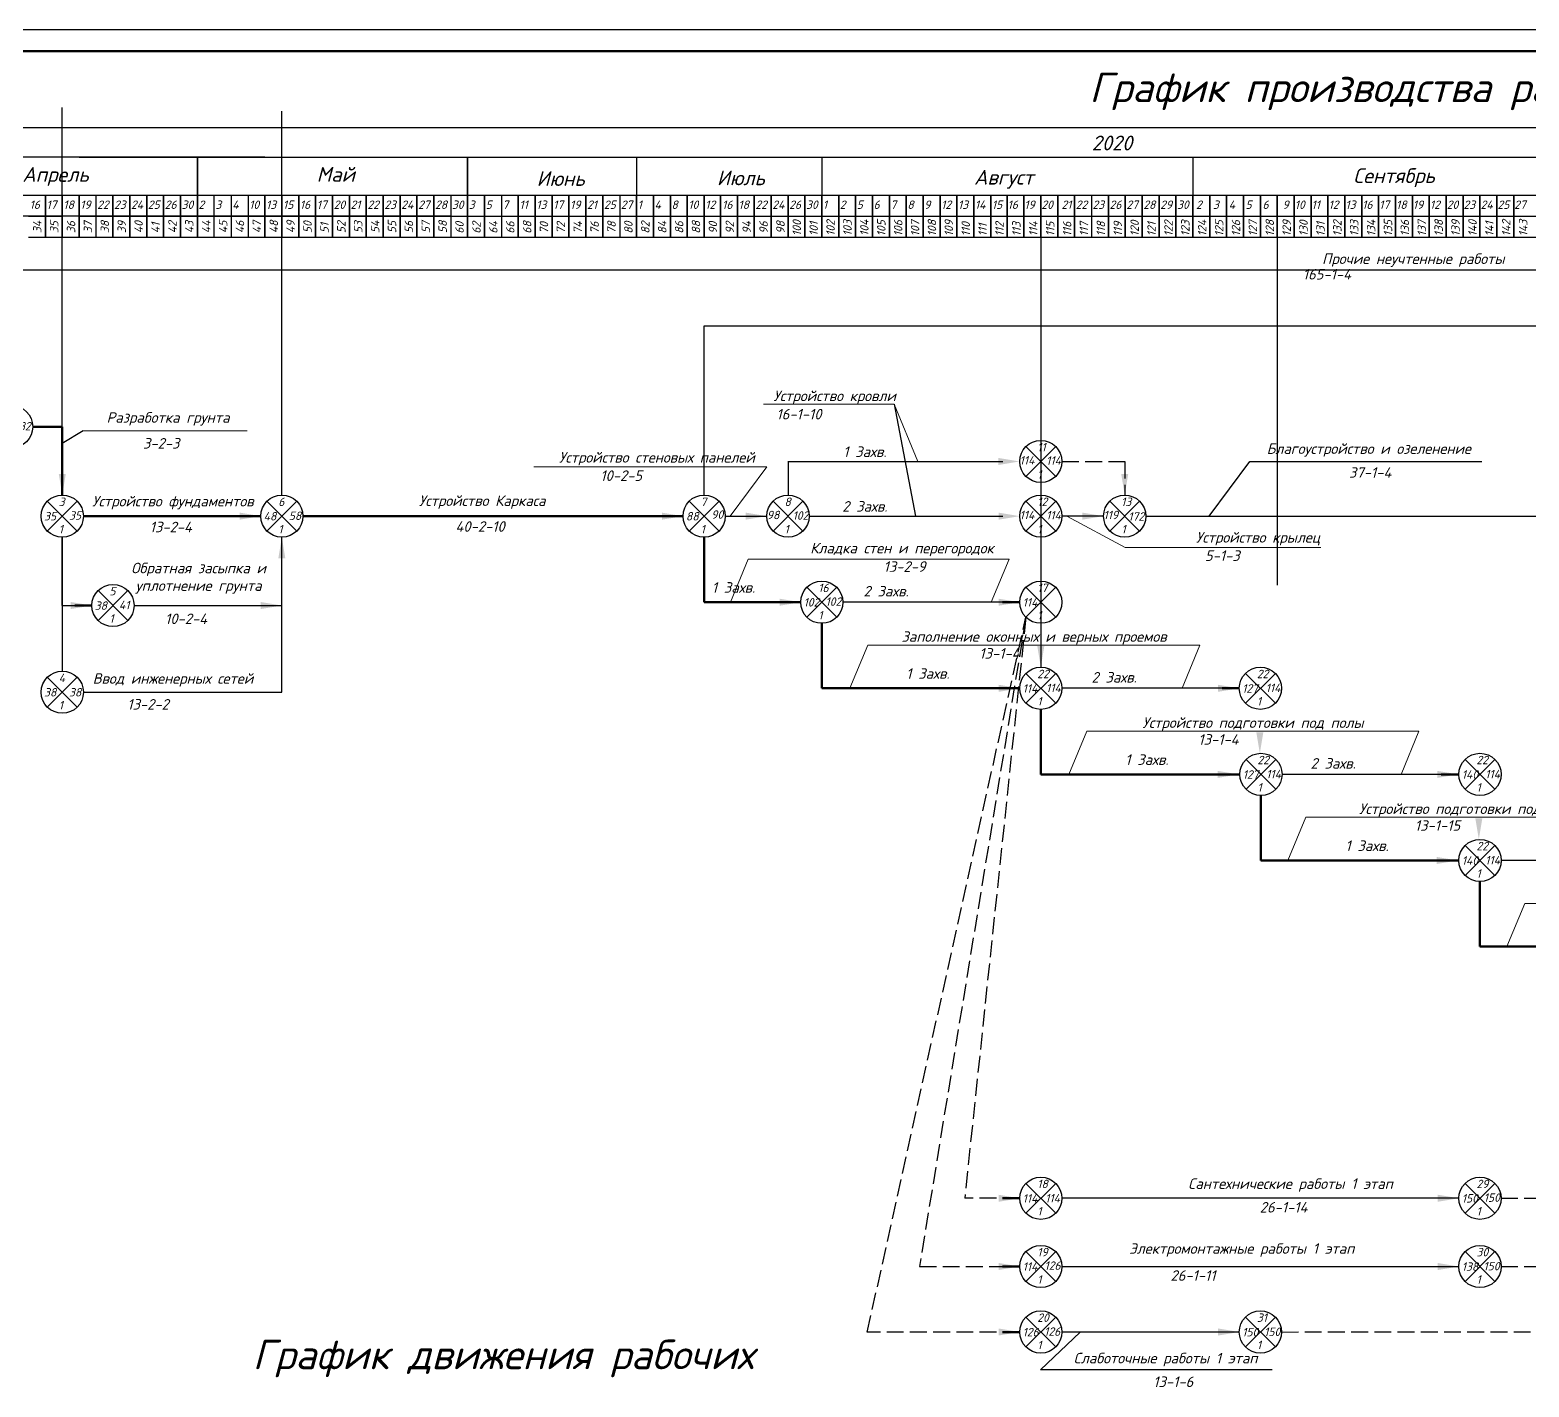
# Model space of a CAD drawing. Header units: millimetres. Extents: x -345369 to 252202, y 74562 to 424723.
# Drawn here: x -257721 to -222223, y 391156 to 423305 of the extents above; entities that cross this region are included whole.
import ezdxf

# ---------------------------------------------------------------- set-up
doc = ezdxf.new("R2010")
doc.units = ezdxf.units.MM
doc.linetypes.add('N1', pattern=[550, 400, -150])
doc.layers.add('Рамка', color=7, linetype='Continuous', lineweight=25)
doc.styles.get("Standard").update_dxf_attribs({"font": 'isocpeur.TTF', "oblique": 15})
doc.styles.add('standart-наклонный', font='isocpeui.ttf', dxfattribs={"height": 3})
doc.styles.add('Чертежный', font='isocpeur.TTF', dxfattribs={"height": 220})

msp = doc.modelspace()

# ---------------------------------------------------------------- linework, layer by layer
for p, q in [((-256956.639245, 413904.384257), (-256956.639245, 421468.819652)), ((-251756.639245, 412287.205247), (-251756.639245, 421384.248432)), ((-193783.582974, 420986.149654), (-267217.628179, 420986.149654)), ((-253756.639245, 418392.957741), (-253756.639245, 420291.451632)), ((-253756.639245, 420291.451632), (-253756.639245, 419392.957741)), ((-257356.639245, 418392.957741), (-257356.639245, 419392.957741)), ((-257356.639245, 419392.957741), (-257356.639245, 418392.957741)), ((-256956.639245, 418392.957741), (-256956.639245, 419392.957741)), ((-256956.639245, 419392.957741), (-256956.639245, 418392.957741)), ((-256556.639245, 418392.957741), (-256556.639245, 419392.957741)), ((-256556.639245, 419392.957741), (-256556.639245, 418392.957741)), ((-256156.639245, 418392.957741), (-256156.639245, 419392.957741)), ((-255756.639245, 418392.957741), (-255756.639245, 419392.957741)), ((-255756.639245, 419392.957741), (-255756.639245, 418392.957741)), ((-255356.639245, 418392.957741), (-255356.639245, 419392.957741)), ((-255356.639245, 419392.957741), (-255356.639245, 418392.957741)), ((-254956.639245, 418392.957741), (-254956.639245, 419392.957741)), ((-254956.639245, 419392.957741), (-254956.639245, 418392.957741)), ((-254556.639245, 418392.957741), (-254556.639245, 419392.957741)), ((-254556.639245, 419392.957741), (-254556.639245, 418392.957741)), ((-254156.639245, 418392.957741), (-254156.639245, 419392.957741)), ((-254156.639245, 419392.957741), (-254156.639245, 418392.957741)), ((-253756.639245, 418392.957741), (-253756.639245, 419392.957741)), ((-253756.639245, 419392.957741), (-253756.639245, 418392.957741)), ((-253356.639245, 418392.957741), (-253356.639245, 419392.957741)), ((-252956.639245, 419392.957741), (-252956.639245, 418392.957741)), ((-252556.639245, 419392.957741), (-252556.639245, 418392.957741)), ((-252156.639245, 418392.957741), (-252156.639245, 419392.957741)), ((-252156.639245, 419392.957741), (-252156.639245, 418392.957741)), ((-251756.639245, 418392.957741), (-251756.639245, 419392.957741)), ((-251756.639245, 419392.957741), (-251756.639245, 418392.957741)), ((-251356.639245, 418392.957741), (-251356.639245, 419392.957741)), ((-251356.639245, 419392.957741), (-251356.639245, 418392.957741)), ((-250956.639245, 418392.957741), (-250956.639245, 419392.957741)), ((-250956.639245, 419392.957741), (-250956.639245, 418392.957741)), ((-250556.639245, 418392.957741), (-250556.639245, 419392.957741)), ((-250556.639245, 419392.957741), (-250556.639245, 418392.957741)), ((-250156.639245, 418392.957741), (-250156.639245, 419392.957741)), ((-250156.639245, 419392.957741), (-250156.639245, 418392.957741)), ((-249756.639245, 418392.957741), (-249756.639245, 419392.957741)), ((-249756.639245, 419392.957741), (-249756.639245, 418392.957741)), ((-249356.639245, 418392.957741), (-249356.639245, 419392.957741)), ((-249356.639245, 419392.957741), (-249356.639245, 418392.957741)), ((-248956.639245, 418392.957741), (-248956.639245, 419392.957741)), ((-248956.639245, 419392.957741), (-248956.639245, 418392.957741)), ((-234583.582974, 418392.957741), (-234583.582974, 419392.957741)), ((-234583.582974, 419392.957741), (-234583.582974, 418392.957741)), ((-228383.582974, 419392.957741), (-204810.526703, 419392.957741)), ((-257756.639245, 418892.957741), (-257356.639245, 418892.957741)), ((-257356.639245, 418892.957741), (-256956.639245, 418892.957741)), ((-256556.639245, 418892.957741), (-256156.639245, 418892.957741)), ((-256156.639245, 418892.957741), (-255756.639245, 418892.957741)), ((-252556.639245, 418892.957741), (-252156.639245, 418892.957741)), ((-252156.639245, 418892.957741), (-251756.639245, 418892.957741)), ((-251756.639245, 418892.957741), (-251356.639245, 418892.957741)), ((-251356.639245, 418892.957741), (-250956.639245, 418892.957741)), ((-250956.639245, 418892.957741), (-250556.639245, 418892.957741)), ((-250556.639245, 418892.957741), (-250156.639245, 418892.957741)), ((-250156.639245, 418892.957741), (-249756.639245, 418892.957741)), ((-249756.639245, 418892.957741), (-249356.639245, 418892.957741)), ((-249356.639245, 418892.957741), (-248956.639245, 418892.957741)), ((-251062.474667, 418392.957741), (-250662.474667, 418392.957741)), ((-250662.474667, 418392.957741), (-250262.474667, 418392.957741)), ((-250262.474667, 418392.957741), (-249862.474667, 418392.957741)), ((-249862.474667, 418392.957741), (-249462.474667, 418392.957741)), ((-249462.474667, 418392.957741), (-249062.474667, 418392.957741)), ((-233783.582974, 418392.957741), (-233783.582974, 408208.625062)), ((-228183.582974, 418392.957741), (-228183.582974, 410148.593174)), ((-258156.639245, 417620.334339), (-199783.582974, 417620.334339)), ((-241756.639245, 412287.205247), (-241756.639245, 416298.147524)), ((-241756.639245, 416298.147524), (-208286.849525, 416298.147524)), ((-237257.063846, 414436.846947), (-236750.333099, 411787.205247)), ((-256463.815733, 413808.854108), (-256956.639245, 413505.57016)), ((-239773.37766, 413082.438281), (-234686.849525, 413082.438281)), ((-239770.11111, 413082.438281), (-239770.11111, 412287.205247)), ((-229797.694152, 411787.205247), (-228833.833003, 413081.655464)), ((-228833.833003, 413081.655464), (-223340.334045, 413081.655464)), ((-241256.639245, 411787.205247), (-240270.11111, 411787.205247)), ((-239269.0413, 411787.205247), (-234686.849525, 411787.749672)), ((-236470.11111, 411787.205247), (-235473.37766, 411786.660821)), ((-232297.054839, 411787.205247), (-233283.582974, 411787.205247)), ((-231297.054839, 411787.205247), (-217483.582974, 411787.205247)), ((-256956.639245, 409670.017464), (-256956.639245, 411287.201772)), ((-256956.639245, 411287.201772), (-256956.639245, 408116.386908)), ((-251756.639245, 407616.386908), (-251756.639245, 411287.205247)), ((-256956.639245, 409670.017464), (-256256.637867, 409670.022316)), ((-255256.637867, 409670.018842), (-251756.639245, 409670.018842)), ((-234283.582974, 409747.915155), (-238470.11111, 409747.915155)), ((-256456.639245, 407616.386908), (-251756.639245, 407616.386908)), ((-229497.054839, 407708.625063), (-233283.582974, 407708.625063)), ((-224310.526703, 405669.334971), (-228072.977558, 405669.334971)), ((-219121.13212, 403630.044879), (-222883.582974, 403630.044879)), ((-223883.582974, 395627.706206), (-233283.582974, 395627.706206)), ((-233283.582974, 394010.994505), (-223883.582974, 394010.994505)), ((-233789.818272, 391559.957215), (-232853.931641, 392459.314857)), ((-229083.579511, 392459.314857), (-233283.582974, 392459.314857)), ((-228307.079842, 391559.957215), (-233789.818272, 391559.957215))]:
    msp.add_line(p, q)
at = {"color": 0, "lineweight": -2}
for p, q in [((-252156.639245, 420291.451632), (-267217.628179, 420291.451632)), ((-257116.362126, 418392.957741), (-253062.474667, 418392.957741))]:
    msp.add_line(p, q, dxfattribs=at)
at = {"lineweight": 25}
for p, q in [((-256556.639245, 420291.451632), (-193783.582974, 420291.451632)), ((-250956.639245, 420291.451632), (-242156.639245, 420291.451632)), ((-247356.639245, 420291.451632), (-238556.639245, 420291.451632)), ((-247356.639245, 418392.957741), (-247356.639245, 420291.451632)), ((-247356.639245, 420291.451632), (-247356.639245, 419392.957741)), ((-247356.639245, 420291.451632), (-247356.639245, 418392.957741)), ((-243356.639245, 420291.451632), (-243356.639245, 418392.957741)), ((-243356.639245, 420291.451632), (-243356.639245, 418392.957741)), ((-238970.11111, 420291.451632), (-238970.11111, 418392.957741)), ((-230183.582974, 420291.451632), (-230183.582974, 418392.957741)), ((-258956.639245, 419392.957741), (-228383.582974, 419392.957741)), ((-248556.639245, 418392.957741), (-248556.639245, 419392.957741)), ((-248556.639245, 419392.957741), (-248556.639245, 418392.957741)), ((-248156.639245, 418392.957741), (-248156.639245, 419392.957741)), ((-248156.639245, 419392.957741), (-248156.639245, 418392.957741)), ((-248156.639245, 418392.957741), (-248156.639245, 419392.957741)), ((-248156.639245, 419392.957741), (-248156.639245, 418392.957741)), ((-247756.639245, 419392.957741), (-247756.639245, 418392.957741)), ((-247356.639245, 418392.957741), (-247356.639245, 419392.957741)), ((-247356.639245, 419392.957741), (-247356.639245, 418392.957741)), ((-246956.639245, 418392.957741), (-246956.639245, 419392.957741)), ((-246956.639245, 419392.957741), (-246956.639245, 418392.957741)), ((-246556.639245, 419392.957741), (-246556.639245, 418392.957741)), ((-246556.639245, 419392.957741), (-246556.639245, 418392.957741)), ((-246156.639245, 418392.957741), (-246156.639245, 419392.957741)), ((-246156.639245, 419392.957741), (-246156.639245, 418392.957741)), ((-245756.639245, 419392.957741), (-245756.639245, 418392.957741)), ((-245756.639245, 419392.957741), (-245756.639245, 418392.957741)), ((-245756.639245, 418392.957741), (-245756.639245, 419392.957741)), ((-245756.639245, 419392.957741), (-245756.639245, 418392.957741)), ((-245356.639245, 418392.957741), (-245356.639245, 419392.957741)), ((-245356.639245, 419392.957741), (-245356.639245, 418392.957741)), ((-244956.639245, 418392.957741), (-244956.639245, 419392.957741)), ((-244956.639245, 419392.957741), (-244956.639245, 418392.957741)), ((-244556.639245, 418392.957741), (-244556.639245, 419392.957741)), ((-244556.639245, 419392.957741), (-244556.639245, 418392.957741)), ((-244156.639245, 418392.957741), (-244156.639245, 419392.957741)), ((-244156.639245, 419392.957741), (-244156.639245, 418392.957741)), ((-243756.639245, 419392.957741), (-243756.639245, 418392.957741)), ((-243356.639245, 418392.957741), (-243356.639245, 419392.957741)), ((-243356.639245, 419392.957741), (-243356.639245, 418392.957741)), ((-242956.639245, 418392.957741), (-242956.639245, 419392.957741)), ((-242956.639245, 419392.957741), (-242956.639245, 418392.957741)), ((-242556.639245, 418392.957741), (-242556.639245, 419392.957741)), ((-242556.639245, 419392.957741), (-242556.639245, 418392.957741)), ((-242156.639245, 418392.957741), (-242156.639245, 419392.957741)), ((-242156.639245, 419392.957741), (-242156.639245, 418392.957741)), ((-241756.639245, 418392.957741), (-241756.639245, 419392.957741)), ((-241756.639245, 419392.957741), (-241756.639245, 418392.957741)), ((-241370.11111, 418392.957741), (-241370.11111, 419392.957741)), ((-241370.11111, 419392.957741), (-241370.11111, 418392.957741)), ((-240970.11111, 418392.957741), (-240970.11111, 419392.957741)), ((-240970.11111, 419392.957741), (-240970.11111, 418392.957741)), ((-240570.11111, 418392.957741), (-240570.11111, 419392.957741)), ((-240570.11111, 419392.957741), (-240570.11111, 418392.957741)), ((-240170.11111, 418392.957741), (-240170.11111, 419392.957741)), ((-240170.11111, 419392.957741), (-240170.11111, 418392.957741)), ((-239770.11111, 418392.957741), (-239770.11111, 419392.957741)), ((-239770.11111, 419392.957741), (-239770.11111, 418392.957741)), ((-239370.11111, 418392.957741), (-239370.11111, 419392.957741)), ((-239370.11111, 419392.957741), (-239370.11111, 418392.957741)), ((-238970.11111, 418392.957741), (-238970.11111, 419392.957741)), ((-238970.11111, 419392.957741), (-238970.11111, 418392.957741)), ((-238570.11111, 418392.957741), (-238570.11111, 419392.957741)), ((-238570.11111, 419392.957741), (-238570.11111, 418392.957741)), ((-238170.11111, 418392.957741), (-238170.11111, 419392.957741)), ((-238170.11111, 419392.957741), (-238170.11111, 418392.957741)), ((-237770.11111, 418392.957741), (-237770.11111, 419392.957741)), ((-237770.11111, 419392.957741), (-237770.11111, 418392.957741)), ((-237370.11111, 418392.957741), (-237370.11111, 419392.957741)), ((-237370.11111, 419392.957741), (-237370.11111, 418392.957741)), ((-236970.11111, 418392.957741), (-236970.11111, 419392.957741)), ((-236970.11111, 419392.957741), (-236970.11111, 418392.957741)), ((-236570.11111, 418392.957741), (-236570.11111, 419392.957741)), ((-236570.11111, 419392.957741), (-236570.11111, 418392.957741)), ((-236170.11111, 418392.957741), (-236170.11111, 419392.957741)), ((-236170.11111, 419392.957741), (-236170.11111, 418392.957741)), ((-235770.11111, 418392.957741), (-235770.11111, 419392.957741)), ((-235770.11111, 419392.957741), (-235770.11111, 418392.957741)), ((-235370.11111, 418392.957741), (-235370.11111, 419392.957741)), ((-235370.11111, 419392.957741), (-235370.11111, 418392.957741)), ((-234970.11111, 418392.957741), (-234970.11111, 419392.957741)), ((-234970.11111, 419392.957741), (-234970.11111, 418392.957741)), ((-234583.582974, 418392.957741), (-234583.582974, 419392.957741)), ((-234583.582974, 419392.957741), (-234583.582974, 418392.957741)), ((-234583.582974, 418392.957741), (-234583.582974, 419392.957741)), ((-234583.582974, 419392.957741), (-234583.582974, 418392.957741)), ((-234183.582974, 418392.957741), (-234183.582974, 419392.957741)), ((-234183.582974, 419392.957741), (-234183.582974, 418392.957741)), ((-233783.582974, 418392.957741), (-233783.582974, 419392.957741)), ((-233783.582974, 419392.957741), (-233783.582974, 418392.957741)), ((-233383.582974, 418392.957741), (-233383.582974, 419392.957741)), ((-233383.582974, 419392.957741), (-233383.582974, 418392.957741)), ((-232983.582974, 418392.957741), (-232983.582974, 419392.957741)), ((-232983.582974, 419392.957741), (-232983.582974, 418392.957741)), ((-232583.582974, 419392.957741), (-232583.582974, 418392.957741)), ((-232183.582974, 418392.957741), (-232183.582974, 419392.957741)), ((-232183.582974, 419392.957741), (-232183.582974, 418392.957741)), ((-231783.582974, 418392.957741), (-231783.582974, 419392.957741)), ((-231783.582974, 419392.957741), (-231783.582974, 418392.957741)), ((-231383.582974, 418392.957741), (-231383.582974, 419392.957741)), ((-231383.582974, 419392.957741), (-231383.582974, 418392.957741)), ((-230983.582974, 418392.957741), (-230983.582974, 419392.957741)), ((-230983.582974, 419392.957741), (-230983.582974, 418392.957741)), ((-230583.582974, 418392.957741), (-230583.582974, 419392.957741)), ((-230583.582974, 419392.957741), (-230583.582974, 418392.957741)), ((-230183.582974, 418392.957741), (-230183.582974, 419392.957741)), ((-230183.582974, 419392.957741), (-230183.582974, 418392.957741)), ((-229783.582974, 418392.957741), (-229783.582974, 419392.957741)), ((-229783.582974, 419392.957741), (-229783.582974, 418392.957741)), ((-229383.582974, 418392.957741), (-229383.582974, 419392.957741)), ((-229383.582974, 419392.957741), (-229383.582974, 418392.957741)), ((-228983.582974, 418392.957741), (-228983.582974, 419392.957741)), ((-228983.582974, 419392.957741), (-228983.582974, 418392.957741)), ((-228583.582974, 418392.957741), (-228583.582974, 419392.957741)), ((-228583.582974, 419392.957741), (-228583.582974, 418392.957741)), ((-228183.582974, 418392.957741), (-228183.582974, 419392.957741)), ((-228183.582974, 419392.957741), (-228183.582974, 418392.957741)), ((-227783.582974, 418392.957741), (-227783.582974, 419392.957741)), ((-227783.582974, 419392.957741), (-227783.582974, 418392.957741)), ((-227383.582974, 418392.957741), (-227383.582974, 419392.957741)), ((-227383.582974, 419392.957741), (-227383.582974, 418392.957741)), ((-226983.582974, 418392.957741), (-226983.582974, 419392.957741)), ((-226983.582974, 419392.957741), (-226983.582974, 418392.957741)), ((-226583.582974, 418392.957741), (-226583.582974, 419392.957741)), ((-226583.582974, 419392.957741), (-226583.582974, 418392.957741)), ((-226183.582974, 418392.957741), (-226183.582974, 419392.957741)), ((-226183.582974, 419392.957741), (-226183.582974, 418392.957741)), ((-225783.582974, 418392.957741), (-225783.582974, 419392.957741)), ((-225783.582974, 419392.957741), (-225783.582974, 418392.957741)), ((-225383.582974, 418392.957741), (-225383.582974, 419392.957741)), ((-225383.582974, 419392.957741), (-225383.582974, 418392.957741)), ((-224983.582974, 418392.957741), (-224983.582974, 419392.957741)), ((-224983.582974, 419392.957741), (-224983.582974, 418392.957741)), ((-224583.582974, 418392.957741), (-224583.582974, 419392.957741)), ((-224583.582974, 419392.957741), (-224583.582974, 418392.957741)), ((-224183.582974, 418392.957741), (-224183.582974, 419392.957741)), ((-224183.582974, 419392.957741), (-224183.582974, 418392.957741)), ((-223783.582974, 418392.957741), (-223783.582974, 419392.957741)), ((-223783.582974, 419392.957741), (-223783.582974, 418392.957741)), ((-223383.582974, 418392.957741), (-223383.582974, 419392.957741)), ((-223383.582974, 419392.957741), (-223383.582974, 418392.957741)), ((-222983.582974, 418392.957741), (-222983.582974, 419392.957741)), ((-222983.582974, 419392.957741), (-222983.582974, 418392.957741)), ((-222583.582974, 418392.957741), (-222583.582974, 419392.957741)), ((-222583.582974, 419392.957741), (-222583.582974, 418392.957741)), ((-256556.639245, 418892.957741), (-248556.639245, 418892.957741)), ((-255756.639245, 418892.957741), (-247756.639245, 418892.957741)), ((-248956.639245, 418892.957741), (-248556.639245, 418892.957741)), ((-248556.639245, 418892.957741), (-248156.639245, 418892.957741)), ((-248556.639245, 418892.957741), (-248156.639245, 418892.957741)), ((-248156.639245, 418892.957741), (-247756.639245, 418892.957741)), ((-248156.639245, 418892.957741), (-247756.639245, 418892.957741)), ((-247756.639245, 418892.957741), (-247356.639245, 418892.957741)), ((-247356.639245, 418892.957741), (-246956.639245, 418892.957741)), ((-246956.639245, 418892.957741), (-246556.639245, 418892.957741)), ((-246556.639245, 418892.957741), (-246156.639245, 418892.957741)), ((-246156.639245, 418892.957741), (-245756.639245, 418892.957741)), ((-245756.639245, 418892.957741), (-245356.639245, 418892.957741)), ((-245756.639245, 418892.957741), (-245356.639245, 418892.957741)), ((-245356.639245, 418892.957741), (-244956.639245, 418892.957741)), ((-244956.639245, 418892.957741), (-244556.639245, 418892.957741)), ((-244556.639245, 418892.957741), (-244156.639245, 418892.957741)), ((-244156.639245, 418892.957741), (-243756.639245, 418892.957741)), ((-243756.639245, 418892.957741), (-243356.639245, 418892.957741)), ((-243756.639245, 418892.957741), (-215983.582974, 418892.957741)), ((-243356.639245, 418892.957741), (-242956.639245, 418892.957741)), ((-242956.639245, 418892.957741), (-242556.639245, 418892.957741)), ((-242556.639245, 418892.957741), (-242156.639245, 418892.957741)), ((-242156.639245, 418892.957741), (-241756.639245, 418892.957741)), ((-257756.639245, 418392.957741), (-247756.639245, 418392.957741)), ((-249062.474667, 418392.957741), (-248662.474667, 418392.957741)), ((-248662.474667, 418392.957741), (-248262.474667, 418392.957741)), ((-248262.474667, 418392.957741), (-247862.474667, 418392.957741)), ((-248262.474667, 418392.957741), (-247862.474667, 418392.957741)), ((-248129.695516, 418392.957741), (-228383.582974, 418392.957741)), ((-247862.474667, 418392.957741), (-247462.474667, 418392.957741)), ((-247862.474667, 418392.957741), (-247462.474667, 418392.957741)), ((-247462.474667, 418392.957741), (-247062.474667, 418392.957741)), ((-247062.474667, 418392.957741), (-245756.639245, 418392.957741)), ((-246956.639245, 418392.957741), (-228383.582974, 418392.957741)), ((-245756.639245, 418392.957741), (-245435.530938, 418392.957741)), ((-245756.639245, 418392.957741), (-245329.695516, 418392.957741)), ((-245756.639245, 418392.957741), (-245329.695516, 418392.957741)), ((-245435.530938, 418392.957741), (-245035.530938, 418392.957741)), ((-245035.530938, 418392.957741), (-244635.530938, 418392.957741)), ((-244635.530938, 418392.957741), (-244235.530938, 418392.957741)), ((-244235.530938, 418392.957741), (-243835.530938, 418392.957741)), ((-244235.530938, 418392.957741), (-243835.530938, 418392.957741)), ((-244156.639245, 418392.957741), (-243756.639245, 418392.957741)), ((-243835.530938, 418392.957741), (-243435.530938, 418392.957741)), ((-243835.530938, 418392.957741), (-243435.530938, 418392.957741)), ((-243756.639245, 418392.957741), (-243356.639245, 418392.957741)), ((-243756.639245, 418392.957741), (-243356.639245, 418392.957741)), ((-243435.530938, 418392.957741), (-243035.530938, 418392.957741)), ((-243383.582974, 418392.957741), (-243062.474667, 418392.957741)), ((-243383.582974, 418392.957741), (-242956.639245, 418392.957741)), ((-243383.582974, 418392.957741), (-242956.639245, 418392.957741)), ((-243356.639245, 418392.957741), (-242956.639245, 418392.957741)), ((-243062.474667, 418392.957741), (-242662.474667, 418392.957741)), ((-243035.530938, 418392.957741), (-242635.530938, 418392.957741)), ((-242956.639245, 418392.957741), (-228383.582974, 418392.957741)), ((-242956.639245, 418392.957741), (-242556.639245, 418392.957741)), ((-242662.474667, 418392.957741), (-242262.474667, 418392.957741)), ((-242635.530938, 418392.957741), (-242235.530938, 418392.957741)), ((-242556.639245, 418392.957741), (-242156.639245, 418392.957741)), ((-242262.474667, 418392.957741), (-241862.474667, 418392.957741)), ((-241862.474667, 418392.957741), (-241462.474667, 418392.957741)), ((-241783.582974, 418392.957741), (-228383.582974, 418392.957741)), ((-241462.474667, 418392.957741), (-241062.474667, 418392.957741)), ((-241383.582974, 418392.957741), (-240983.582974, 418392.957741)), ((-241062.474667, 418392.957741), (-240662.474667, 418392.957741)), ((-240983.582974, 418392.957741), (-240583.582974, 418392.957741)), ((-240662.474667, 418392.957741), (-240262.474667, 418392.957741)), ((-240583.582974, 418392.957741), (-240183.582974, 418392.957741)), ((-228383.582974, 418392.957741), (-201983.582974, 418392.957741))]:
    msp.add_line(p, q, dxfattribs=at)
at = {"color": 0, "lineweight": 25}
for p, q in [((-248556.639245, 418892.957741), (-261410.526703, 418892.957741)), ((-247756.639245, 418892.957741), (-260610.526703, 418892.957741))]:
    msp.add_line(p, q, dxfattribs=at)
at = {"lineweight": 9}
for p, q in [((-237257.063846, 414436.846947), (-240352.781713, 414436.846947)), ((-236696.049408, 413082.438281), (-237257.063846, 414436.846947)), ((-256463.815733, 413808.854108), (-252575.375536, 413808.854108)), ((-240270.234322, 412952.453411), (-245791.190053, 412952.453411)), ((-241137.831557, 411787.205247), (-240270.234322, 412952.453411)), ((-233170.166201, 411787.205247), (-231788.208257, 411043.293245)), ((-241134.519751, 409747.915155), (-240710.528282, 410771.52111)), ((-240710.528282, 410771.52111), (-234531.438552, 410771.52111)), ((-234955.430021, 409747.915155), (-234531.438552, 410771.52111)), ((-231788.208257, 411043.293245), (-227156.235378, 411043.293245)), ((-238303.976113, 407708.625063), (-237879.984644, 408732.231018)), ((-237879.984644, 408732.231018), (-230014.844239, 408732.231018)), ((-230438.835708, 407708.625063), (-230014.844239, 408732.231018)), ((-233117.447978, 405669.334971), (-232693.456508, 406692.940926)), ((-232693.456508, 406692.940926), (-224828.316104, 406692.940926)), ((-225252.307573, 405669.334971), (-224828.316104, 406692.940926)), ((-227930.919842, 403630.044879), (-227506.928373, 404653.650834)), ((-227506.928373, 404653.650834), (-219641.787968, 404653.650834)), ((-222744.391707, 401590.754787), (-222320.400238, 402614.360742)), ((-222320.400238, 402614.360742), (-214455.259833, 402614.360742))]:
    msp.add_line(p, q, dxfattribs=at)
at = {"color": 1, "lineweight": 50}
for p, q in [((-257656.639245, 413904.38608), (-256956.639245, 413904.38608)), ((-256956.639245, 413904.384257), (-256956.639245, 412287.201772)), ((-256956.639245, 413505.57016), (-256956.639245, 412287.201772)), ((-256456.639245, 411787.202641), (-252256.639245, 411787.208721)), ((-251256.639245, 411787.205247), (-242256.639245, 411787.205247)), ((-241756.639245, 411287.205247), (-241756.639245, 409747.915155)), ((-239856.639245, 409747.915155), (-241756.639245, 409747.915155)), ((-239874.678492, 409747.915155), (-239470.11111, 409747.915155)), ((-238970.11111, 409247.915155), (-238970.11111, 407708.625063)), ((-234283.582974, 407708.625063), (-238970.11111, 407708.625063)), ((-233783.582974, 407208.625063), (-233783.582974, 405669.334971)), ((-229097.054839, 405669.334971), (-233783.582974, 405669.334971)), ((-228570.11111, 405169.334971), (-228570.11111, 403630.044879)), ((-223883.582974, 403630.044879), (-228570.11111, 403630.044879)), ((-223383.582974, 403130.044879), (-223383.582974, 401590.754787)), ((-218697.054839, 401590.754787), (-223383.582974, 401590.754787))]:
    msp.add_line(p, q, dxfattribs=at)
at = {"color": 7}
for p, q in [((-234137.136365, 412728.884891), (-233430.029584, 413435.991672)), ((-234137.136365, 413435.991672), (-233430.029584, 412728.884891)), ((-257310.192636, 411433.648382), (-256603.085854, 412140.755163)), ((-257310.192636, 412140.755163), (-256603.085854, 411433.648382)), ((-252110.192636, 411433.651856), (-251403.085854, 412140.758637)), ((-252110.192636, 412140.758637), (-251403.085854, 411433.651856)), ((-242110.192636, 411433.651856), (-241403.085854, 412140.758637)), ((-242110.192636, 412140.758637), (-241403.085854, 411433.651856)), ((-240123.6645, 411433.651856), (-239416.557719, 412140.758637)), ((-240123.6645, 412140.758637), (-239416.557719, 411433.651856)), ((-234137.136365, 411433.651856), (-233430.029584, 412140.758637)), ((-234137.136365, 412140.758637), (-233430.029584, 411433.651856)), ((-232150.608229, 411433.651856), (-231443.501448, 412140.758637)), ((-232150.608229, 412140.758637), (-231443.501448, 411433.651856)), ((-256110.191258, 409316.465452), (-255403.084477, 410023.572233)), ((-256110.191258, 410023.572233), (-255403.084477, 409316.465452)), ((-239323.6645, 409394.361764), (-238616.557719, 410101.468545)), ((-239323.6645, 410101.468545), (-238616.557719, 409394.361764)), ((-234137.136365, 409394.361764), (-233430.029584, 410101.468545)), ((-234137.136365, 410101.468545), (-233430.029584, 409394.361764)), ((-257310.192636, 407262.833518), (-256603.085854, 407969.940299)), ((-257310.192636, 407969.940299), (-256603.085854, 407262.833518)), ((-234137.136365, 407355.071672), (-233430.029584, 408062.178453)), ((-234137.136365, 408062.178453), (-233430.029584, 407355.071672)), ((-228937.132902, 407355.071672), (-228230.026121, 408062.178453)), ((-228937.132902, 408062.178453), (-228230.026121, 407355.071672)), ((-228923.6645, 405315.78158), (-228216.557719, 406022.888361)), ((-228923.6645, 406022.888361), (-228216.557719, 405315.78158)), ((-223737.136365, 405315.78158), (-223030.029584, 406022.888361)), ((-223737.136365, 406022.888361), (-223030.029584, 405315.78158)), ((-223737.136365, 403276.491488), (-223030.029584, 403983.598269)), ((-223737.136365, 403983.598269), (-223030.029584, 403276.491488)), ((-234137.136365, 395274.152815), (-233430.029584, 395981.259596)), ((-234137.136365, 395981.259596), (-233430.029584, 395274.152815)), ((-223737.136365, 395274.152815), (-223030.029584, 395981.259596)), ((-223737.136365, 395981.259596), (-223030.029584, 395274.152815)), ((-234137.136365, 393657.441114), (-233430.029584, 394364.547896)), ((-234137.136365, 394364.547896), (-233430.029584, 393657.441114)), ((-223737.136365, 393657.441114), (-223030.029584, 394364.547896)), ((-223737.136365, 394364.547896), (-223030.029584, 393657.441114)), ((-234137.136365, 392105.761466), (-233430.029584, 392812.868247)), ((-234137.136365, 392812.868247), (-233430.029584, 392105.761466)), ((-228937.132902, 392105.761466), (-228230.026121, 392812.868247)), ((-228937.132902, 392812.868247), (-228230.026121, 392105.761466))]:
    msp.add_line(p, q, dxfattribs=at)
at = {"linetype": 'N1'}
for p, q in [((-233283.582974, 413082.438281), (-231797.054839, 413082.438281)), ((-231797.054839, 413082.438281), (-231797.054839, 412287.205247)), ((-237892.877939, 392459.314857), (-234137.136365, 409394.361764)), ((-234137.136365, 409394.361764), (-236657.13906, 394010.994505)), ((-234137.136365, 409394.361764), (-235585.767486, 395627.706206)), ((-234283.582974, 395627.706206), (-235585.767486, 395627.706206)), ((-222883.582974, 395627.706206), (-213483.524062, 395627.706206)), ((-236657.13906, 394010.994505), (-234283.582974, 394010.994505)), ((-222883.582974, 394010.994505), (-213483.456533, 394021.478075)), ((-234283.582974, 392459.314857), (-237892.877939, 392459.314857)), ((-228083.579511, 392459.314857), (-208283.340304, 392468.411382))]:
    msp.add_line(p, q, dxfattribs=at)
at = {"color": 7, "lineweight": 50}
for p, q in [((-252661.206627, 411787.208721), (-252256.639245, 411787.208721)), ((-256661.20525, 409670.022316), (-256256.637867, 409670.022316)), ((-234688.150356, 409747.915155), (-234283.582974, 409747.915155)), ((-229488.146894, 407708.625063), (-229083.579511, 407708.625063)), ((-224301.618758, 405669.334971), (-223897.051376, 405669.334971)), ((-234688.150356, 395627.706206), (-234283.582974, 395627.706206)), ((-234688.150356, 394010.994505), (-234283.582974, 394010.994505)), ((-234688.150356, 392459.314857), (-234283.582974, 392459.314857))]:
    msp.add_line(p, q, dxfattribs=at)
at = {"color": 7}
for centre in [(-258156.639245, 413904.38608), (-233783.582974, 413082.438281), (-256956.639245, 411787.201772), (-251756.639245, 411787.205247), (-241756.639245, 411787.205247), (-239770.11111, 411787.205247), (-233783.582974, 411787.205247), (-231797.054839, 411787.205247), (-255756.637867, 409670.018842), (-238970.11111, 409747.915155), (-233783.582974, 409747.915155), (-256956.639245, 407616.386908), (-233783.582974, 407708.625063), (-228583.579511, 407708.625063), (-228570.11111, 405669.334971), (-223383.582974, 405669.334971), (-223383.582974, 403630.044879), (-233783.582974, 395627.706206), (-223383.582974, 395627.706206), (-233783.582974, 394010.994505), (-223383.582974, 394010.994505), (-233783.582974, 392459.314857), (-228583.579511, 392459.314857)]:
    msp.add_circle(centre, 500, dxfattribs=at)
for points in [[(-234787.099525, 413165.813281), (-234787.099525, 412999.063281), (-234286.849525, 413082.438281)], [(-256873.264245, 412787.451772), (-257040.014245, 412787.451772), (-256956.639245, 412287.201772)], [(-231713.679839, 412787.455247), (-231880.429839, 412787.455247), (-231797.054839, 412287.205247)], [(-252756.889245, 411870.583721), (-252756.889245, 411703.833721), (-252256.639245, 411787.208721)], [(-240770.36111, 411870.580247), (-240770.36111, 411703.830247), (-240270.11111, 411787.205247)], [(-234783.832974, 411870.580247), (-234783.832974, 411703.830247), (-234283.582974, 411787.205247)], [(-232800.57139, 411870.580247), (-232800.57139, 411703.830247), (-232300.32139, 411787.205247)], [(-251840.014245, 410786.955247), (-251673.264245, 410786.955247), (-251756.639245, 411287.205247)], [(-256756.887867, 409753.397316), (-256756.887867, 409586.647316), (-256256.637867, 409670.022316)], [(-252256.889245, 409753.397316), (-252256.889245, 409586.647316), (-251756.639245, 409670.022316)], [(-234783.832974, 409831.290155), (-234783.832974, 409664.540155), (-234283.582974, 409747.915155)], [(-233700.207974, 408708.875062), (-233866.957974, 408708.875062), (-233783.582974, 408208.625062)], [(-229583.829511, 407792.000063), (-229583.829511, 407625.250063), (-229083.579511, 407708.625063)], [(-228513.679839, 406669.58497), (-228680.429839, 406669.58497), (-228597.054839, 406169.33497)], [(-224397.301376, 405752.709971), (-224397.301376, 405585.959971), (-223897.051376, 405669.334971)], [(-223327.151703, 404630.294878), (-223493.901703, 404630.294878), (-223410.526703, 404130.044878)], [(-234783.832974, 395711.081206), (-234783.832974, 395544.331206), (-234283.582974, 395627.706206)], [(-224383.832974, 395711.081206), (-224383.832974, 395544.331206), (-223883.582974, 395627.706206)], [(-234783.832974, 394094.369505), (-234783.832974, 393927.619505), (-234283.582974, 394010.994505)], [(-224383.832974, 394094.369505), (-224383.832974, 393927.619505), (-223883.582974, 394010.994505)], [(-234783.832974, 392542.689857), (-234783.832974, 392375.939857), (-234283.582974, 392459.314857)], [(-229583.829511, 392542.689857), (-229583.829511, 392375.939857), (-229083.579511, 392459.314857)]]:
    msp.add_solid(points, dxfattribs=at)
at = {"color": 1, "lineweight": 50}
for points in [[(-242756.889245, 411870.580247), (-242756.889245, 411703.830247), (-242256.639245, 411787.205247)], [(-239970.36111, 409831.290155), (-239970.36111, 409664.540155), (-239470.11111, 409747.915155)], [(-234783.832974, 407792.000063), (-234783.832974, 407625.250063), (-234283.582974, 407708.625063)], [(-229597.304839, 405752.709971), (-229597.304839, 405585.959971), (-229097.054839, 405669.334971)], [(-224410.776703, 403713.419879), (-224410.776703, 403546.669879), (-223910.526703, 403630.044879)]]:
    msp.add_solid(points, dxfattribs=at)
at = {"layer": 'Рамка', "color": 0, "linetype": 'Continuous', "lineweight": 30}
msp.add_line((-186990.319418, 423304.783119), (-271090.319418, 423304.783119), dxfattribs=at)
at = {"layer": 'Рамка', "color": 0, "linetype": 'Continuous', "lineweight": 50}
msp.add_line((-187490.319418, 422804.783119), (-269090.319418, 422804.783119), dxfattribs=at)

# ---------------------------------------------------------------- texts
at = {"lineweight": 25, "style": 'standart-наклонный'}
for s, p in [('16', (-257730.450883, 419065.107956)), ('17', (-257330.450883, 419065.107956)), ('18', (-256930.450883, 419065.107956)), ('19', (-256530.450883, 419065.107956)), ('22', (-256130.450883, 419065.107956)), ('23', (-255730.450883, 419065.107956)), ('24', (-255330.450883, 419065.107956)), ('25', (-254930.450883, 419065.107956)), ('26', (-254530.450883, 419065.107956)), ('30', (-254130.450883, 419065.107956)), ('2', (-253730.450883, 419065.107956)), ('3', (-253330.450883, 419065.107956)), ('4', (-252930.450883, 419065.107956)), ('10', (-252530.450883, 419065.107956)), ('13', (-252130.450883, 419065.107956)), ('15', (-251730.450883, 419065.107956)), ('16', (-251330.450883, 419065.107956)), ('17', (-250930.450883, 419065.107956)), ('20', (-250530.450883, 419065.107956)), ('21', (-250130.450883, 419065.107956)), ('22', (-249730.450883, 419065.107956)), ('23', (-249330.450883, 419065.107956)), ('24', (-248930.450883, 419065.107956)), ('27', (-248530.450883, 419065.107956)), ('28', (-248130.450883, 419065.107956)), ('30', (-247730.450883, 419065.107956)), ('3', (-247330.450883, 419065.107956)), ('5', (-246930.450883, 419065.107956)), ('7', (-246530.450883, 419065.107956)), ('11', (-246130.450883, 419065.107956)), ('13', (-245730.450883, 419065.107956)), ('17', (-245330.450883, 419065.107956)), ('19', (-244930.450883, 419065.107956)), ('21', (-244530.450883, 419065.107956)), ('25', (-244130.450883, 419065.107956)), ('27', (-243730.450883, 419065.107956)), ('1', (-243330.450883, 419065.107956)), ('4', (-242930.450883, 419065.107956)), ('8', (-242530.450883, 419065.107956)), ('10', (-242130.450883, 419065.107956)), ('12', (-241730.450883, 419065.107956)), ('16', (-241330.450883, 419065.107956)), ('18', (-240943.922748, 419065.107956)), ('22', (-240543.922748, 419065.107956)), ('24', (-240143.922748, 419065.107956)), ('26', (-239743.922748, 419065.107956)), ('30', (-239343.922748, 419065.107956)), ('1', (-238943.922748, 419065.107956)), ('2', (-238543.922748, 419065.107956)), ('5', (-238143.922748, 419065.107956)), ('6', (-237743.922748, 419065.107956)), ('7', (-237343.922748, 419065.107956)), ('8', (-236943.922748, 419065.107956)), ('9', (-236543.922748, 419065.107956)), ('12', (-236143.922748, 419065.107956)), ('13', (-235743.922748, 419065.107956)), ('14', (-235343.922748, 419065.107956)), ('15', (-234943.922748, 419065.107956)), ('16', (-234571.297737, 419065.107956)), ('19', (-234172.812889, 419065.107956)), ('20', (-233770.009858, 419065.107956)), ('21', (-233294.651241, 419065.107956)), ('22', (-232956.848211, 419065.107956)), ('23', (-232560.408817, 419065.107956)), ('26', (-232156.545181, 419065.107956)), ('27', (-231757.394612, 419065.107956)), ('28', (-231357.394612, 419065.107956)), ('29', (-230957.394612, 419065.107956)), ('30', (-230557.394612, 419065.107956)), ('2', (-230107.368648, 419065.107956)), ('3', (-229707.368648, 419065.107956)), ('4', (-229334.743637, 419065.107956)), ('5', (-228936.258789, 419065.107956)), ('6', (-228533.455759, 419065.107956)), ('9', (-228058.097142, 419065.107956)), ('10', (-227770.320076, 419065.107956)), ('11', (-227373.880682, 419065.107956)), ('12', (-226970.017045, 419065.107956)), ('13', (-226570.320076, 419065.107956)), ('16', (-226173.880682, 419065.107956)), ('17', (-225770.017045, 419065.107956)), ('18', (-225370.320076, 419065.107956)), ('19', (-224973.880682, 419065.107956)), ('12', (-224570.017045, 419065.107956)), ('20', (-224170.320076, 419065.107956)), ('23', (-223773.880682, 419065.107956)), ('24', (-223370.017045, 419065.107956)), ('25', (-222970.320076, 419065.107956)), ('27', (-222573.880682, 419065.107956))]:
    msp.add_text(s, height=200, dxfattribs=at).set_placement(p)
at = {"lineweight": -2, "style": 'standart-наклонный'}
for s, p in [('34', (-257448.084288, 418491.777665)), ('35', (-257048.084288, 418490.717059)), ('36', (-256648.084288, 418490.717059)), ('37', (-256248.084288, 418490.717059)), ('38', (-255848.084288, 418490.717059)), ('39', (-255448.084288, 418490.717059)), ('40', (-255048.084288, 418490.717059)), ('41', (-254648.084288, 418490.717059)), ('42', (-254248.084288, 418490.717059)), ('43', (-253848.084288, 418490.717059)), ('44', (-253448.084288, 418490.717059)), ('45', (-253048.084288, 418490.717059)), ('46', (-252648.084288, 418490.717059)), ('47', (-252248.084288, 418490.717059)), ('48', (-251848.084288, 418490.717059)), ('49', (-251448.084288, 418490.717059)), ('50', (-251048.084288, 418490.717059)), ('51', (-250648.084288, 418490.717059)), ('52', (-250248.084288, 418490.717059)), ('53', (-249848.084288, 418490.717059)), ('54', (-249448.084288, 418490.717059)), ('55', (-249048.084288, 418490.717059)), ('56', (-248648.084288, 418490.717059)), ('57', (-248248.084288, 418490.717059)), ('58', (-247848.084288, 418490.717059)), ('60', (-247449.039375, 418477.959001)), ('62', (-247049.039375, 418477.959001)), ('64', (-246649.039375, 418477.959001)), ('66', (-246249.039375, 418477.959001)), ('68', (-245849.039375, 418477.959001)), ('70', (-245449.039375, 418477.959001)), ('72', (-245049.039375, 418477.959001)), ('74', (-244649.039375, 418477.959001)), ('76', (-244249.039375, 418477.959001)), ('78', (-243849.039375, 418477.959001)), ('80', (-243449.039375, 418477.959001)), ('82', (-243049.039375, 418477.959001)), ('84', (-242649.039375, 418477.959001)), ('86', (-242249.039375, 418477.959001)), ('88', (-241849.039375, 418477.959001)), ('90', (-241449.039375, 418477.959001)), ('92', (-241049.039375, 418477.959001)), ('94', (-240649.039375, 418477.959001)), ('96', (-240249.039375, 418477.959001)), ('98', (-239849.039375, 418477.959001)), ('100', (-239462.51124, 418425.030011)), ('101', (-239062.51124, 418425.030011)), ('102', (-238662.51124, 418425.030011)), ('103', (-238262.51124, 418425.030011)), ('104', (-237862.51124, 418425.030011)), ('105', (-237461.556152, 418417.087832)), ('106', (-237061.556152, 418417.087832)), ('107', (-236661.556152, 418417.087832)), ('108', (-236261.556152, 418417.087832)), ('109', (-235861.556152, 418417.087832)), ('110', (-235461.556152, 418417.087832)), ('111', (-235061.556152, 418417.087832)), ('112', (-234661.556152, 418417.087832)), ('113', (-234261.556152, 418417.087832)), ('114', (-233861.556152, 418417.087832)), ('115', (-233461.556152, 418417.087832)), ('116', (-233061.556152, 418417.087832)), ('117', (-232661.556152, 418417.087832)), ('118', (-232261.556152, 418417.087832)), ('119', (-231861.556152, 418417.087832)), ('120', (-231461.556152, 418417.087832)), ('121', (-231061.556152, 418417.087832)), ('122', (-230661.556152, 418417.087832)), ('123', (-230261.556152, 418417.087832)), ('124', (-229861.556152, 418417.087832)), ('125', (-229461.556152, 418417.087832)), ('126', (-229061.556152, 418417.087832)), ('127', (-228661.556152, 418417.087832)), ('128', (-228261.556152, 418417.087832)), ('129', (-227861.556152, 418417.087832)), ('130', (-227461.556152, 418417.087832)), ('131', (-227061.556152, 418417.087832)), ('132', (-226661.556152, 418417.087832)), ('133', (-226261.556152, 418417.087832)), ('134', (-225861.556152, 418417.087832)), ('135', (-225461.556152, 418417.087832)), ('136', (-225061.556152, 418417.087832)), ('137', (-224661.556152, 418417.087832)), ('138', (-224261.556152, 418417.087832)), ('139', (-223861.556152, 418417.087832)), ('140', (-223461.556152, 418417.087832)), ('141', (-223061.556152, 418417.087832)), ('142', (-222661.556152, 418417.087832)), ('143', (-222261.556152, 418417.087832))]:
    msp.add_text(s, height=200, rotation=90, dxfattribs=at).set_placement(p)
at = {"attachment_point": 1}
for s, insert, char_height, width, style in [('{\\fISOCPEUR|b0|i1|c204|p34;График производства работ}', (-232636.049491, 422294.669289), 700, 25826.14175463, 'Чертежный'), ('\\pi691.57;Апрель', (-258593.48642, 420056.927343), 350, 2920.49693501, 'standart-наклонный'), ('Май', (-250932.839136, 420059.42265), 350, 2920.49693501, 'standart-наклонный'), ('Июнь', (-245724.409009, 419960.027161), 350, 2920.49693501, 'standart-наклонный'), ('Июль', (-241454.785713, 419976.600483), 350, 2920.49693501, 'standart-наклонный'), ('\\pi446.04;Сентябрь', (-226828.920228, 420028.987302), 350, 2920.49693501, 'standart-наклонный')]:
    msp.add_mtext(s, dxfattribs=dict(at, insert=insert, char_height=char_height, width=width, style=style))
at = {"lineweight": 25, "char_height": 350, "width": 2920.49693501, "attachment_point": 1, "style": 'standart-наклонный'}
for s, insert in [('\\pi961.63;2020', (-233538.630684, 420801.784438)), ('\\pi659.49;Август', (-236022.649581, 419990.752356))]:
    msp.add_mtext(s, dxfattribs=dict(at, insert=insert))
at = {"color": 7}
for s, insert, char_height, width, attachment_point, style in [('Прочие неучтенные работы', (-224963.164063, 418010.837837), 250, 6732.63068199, 2, 'standart-наклонный'), ('Устройство кровли', (-238665.184007, 414761.846947), 250, 6732.63068199, 2, 'standart-наклонный'), ('16-1-10', (-239511.640732, 414328.196493), 250, 1271.52386169, 2, 'standart-наклонный'), ('Разработка грунта', (-254451.279626, 414249.544601), 250, 4649.45238614, 2, 'standart-наклонный'), ('Устройство стеновых панелей', (-242874.559277, 413304.958418), 250, 6732.63068199, 2, 'standart-наклонный'), ('Благоустройство и озеленение', (-226016.746753, 413511.363432), 250, 9761.90566677, 2, 'standart-наклонный'), ('Устройство фундаментов', (-254336.259256, 412266.804622), 250, 4649.45238614, 2, 'standart-наклонный'), ('Устройство Каркаса', (-247012.213336, 412278.742073), 250, 4649.45238614, 2, 'standart-наклонный'), ('Кладка стен и перегородок', (-237071.752642, 411154.430304), 250, 7650.8854034, 2, 'standart-наклонный'), ('Устройство крылец', (-228638.929955, 411409.491257), 250, 6732.63068199, 2, 'standart-наклонный'), ('Обратная засыпка и уплотнение грунта', (-253728.39598, 410683.582804), 250, 4436.27907858, 2, 'standart-наклонный'), ('Заполнение оконных и верных проемов', (-233945.20106, 409059.690535), 250, 6956.26659599, 2, 'standart-наклонный'), ('Ввод инженерных сетей', (-254334.437165, 408066.15218), 250, 4649.45238614, 2, 'standart-наклонный'), ('13-2-2', (-254925.866319, 407454.181593), 250, 1010.87946795, 2, 'standart-наклонный'), ('Устройство подготовки под полы', (-228758.672925, 407020.400443), 250, 6956.26659599, 2, 'standart-наклонный'), ('Устройство подготовки под стены', (-223572.144789, 404981.110351), 250, 6956.26659599, 2, 'standart-наклонный'), ('Сантехнические работы 1 этап', (-227870.427733, 396099.196849), 250, 7136.32799473, 2, 'standart-наклонный'), ('Электромонтажные работы 1 этап', (-229025.933626, 394561.604177), 250, 6106.27083256, 2, 'standart-наклонный'), ('{\\fISOCPEUR|b0|i1|c204|p34;График движения рабочих}', (-252450.092562, 392277.411173), 700, 28695.7130607, 1, 'Чертежный'), ('Слаботочные работы 1 этап', (-230829.14432, 391966.020152), 250, 4917.18009125, 2, 'standart-наклонный')]:
    msp.add_mtext(s, dxfattribs=dict(at, insert=insert, char_height=char_height, width=width, attachment_point=attachment_point, style=style))
at = {"color": 7, "char_height": 250, "attachment_point": 2, "style": 'standart-наклонный'}
for s, insert in [('165-1-4', (-227009.620788, 417642.69088)), ('3-2-3', (-254614.254915, 413637.574014)), ('1 Захв.', (-237951.370641, 413439.02496)), ('10-2-5', (-243721.016002, 412871.307963)), ('37-1-4', (-225985.639241, 412946.233192)), ('2 Захв.', (-237951.370641, 412143.791926)), ('13-2-4', (-254386.684622, 411654.834036)), ('40-2-10', (-247062.638702, 411666.771487)), ('13-2-9', (-237010.189269, 410717.400646)), ('5-1-3', (-229485.38668, 410975.840802)), ('1 Захв.', (-241061.752991, 410222.640348)), ('2 Захв.', (-237448.826609, 410134.183924)), ('10-2-4', (-254024.616626, 409480.888789)), ('13-1-4', (-234764.054337, 408661.335607)), ('1 Захв.', (-236458.810456, 408183.350029)), ('2 Захв.', (-232048.089173, 408094.893604)), ('13-1-4', (-229577.526201, 406622.045515)), ('1 Захв.', (-231272.282321, 406144.059937)), ('1 Захв.', (-231272.282321, 406144.059937)), ('2 Захв.', (-226861.561038, 406055.603512)), ('2 Захв.', (-226861.561038, 406055.603512)), ('13-1-15', (-224390.998066, 404582.755423)), ('1 Захв.', (-226058.810456, 404104.769844)), ('1 Захв.', (-226058.810456, 404104.769844)), ('26-1-14', (-228034.217439, 395538.971384)), ('26-1-11', (-230180.071752, 393922.259683)), ('13-1-6', (-230648.483093, 391405.794687))]:
    msp.add_mtext(s, dxfattribs=dict(at, insert=insert))
at = {"color": 7, "char_height": 200, "attachment_point": 1}
for s, insert in [('32', (-257983.313235, 414017.42708)), ('114', (-234286.849525, 413209.562216)), ('11', (-233868.158808, 413522.64501)), ('114', (-233657.550662, 413203.085457)), ('1', (-233867.026817, 412875.103152)), ('3', (-257041.215079, 412227.408501)), ('6', (-251841.215079, 412227.411975)), ('7', (-241841.215079, 412227.411975)), ('8', (-239854.686944, 412227.411975)), ('12', (-233868.158808, 412227.411975)), ('13', (-231881.630673, 412227.411975)), ('35', (-257388.596723, 411884.788522)), ('35', (-256796.156706, 411902.457835)), ('48', (-252188.596723, 411884.791996)), ('58', (-251593.191721, 411896.210972)), ('88', (-242188.596723, 411884.791996)), ('90', (-241587.605098, 411924.871227)), ('98', (-240273.37766, 411914.329181)), ('102', (-239662.631138, 411902.1554)), ('114', (-234286.849525, 411914.329181)), ('114', (-233657.85086, 411910.352415)), ('119', (-232300.32139, 411914.329181)), ('172', (-231712.700688, 411879.65774)), ('1', (-257040.083087, 411579.866643)), ('1', (-251840.083087, 411579.870118)), ('1', (-241840.083087, 411579.870118)), ('1', (-239853.554952, 411579.870118)), ('1', (-233867.026817, 411579.870118)), ('1', (-231874.587519, 411579.870118)), ('5', (-255841.213702, 410110.225571)), ('16', (-239054.686944, 410188.121883)), ('17', (-233868.158808, 410188.121883)), ('38', (-256188.595346, 409767.605592)), ('41', (-255614.306313, 409782.301894)), ('102', (-239402.068588, 409845.501904)), ('102', (-238882.357664, 409862.605719)), ('114', (-234215.540452, 409845.501904)), ('1', (-255840.08171, 409462.683713)), ('1', (-239053.554952, 409540.580026)), ('1', (-233867.026817, 409540.580026)), ('4', (-257041.215079, 408056.593637)), ('22', (-233868.158808, 408148.831791)), ('22', (-228668.155346, 408148.831791)), ('38', (-257388.596723, 407713.973658)), ('38', (-256797.398301, 407714.867647)), ('114', (-234215.540452, 407806.211812)), ('114', (-233660.039261, 407816.54435)), ('127', (-229015.53699, 407806.211812)), ('114', (-228460.035798, 407816.54435)), ('1', (-257040.083087, 407409.051779)), ('1', (-233867.026817, 407501.289934)), ('1', (-228667.023354, 407501.289934)), ('22', (-228654.686944, 406109.541699)), ('22', (-223468.158808, 406109.541699)), ('127', (-229002.068588, 405766.92172)), ('114', (-228446.567396, 405777.254258)), ('140', (-223815.540452, 405766.92172)), ('114', (-223260.039261, 405777.254258)), ('1', (-228653.554952, 405461.999842)), ('1', (-223467.026817, 405461.999842)), ('22', (-223468.158808, 404070.251607)), ('140', (-223815.540452, 403727.631628)), ('114', (-223260.039261, 403737.964166)), ('1', (-223467.026817, 403422.70975)), ('18', (-233868.158808, 396067.912934)), ('29', (-223468.158808, 396067.912934)), ('114', (-234215.540452, 395725.292955)), ('114', (-233680.124388, 395729.707553)), ('150', (-223815.540452, 395725.292955)), ('150', (-223295.867697, 395742.835758)), ('1', (-233867.026817, 395420.371076)), ('1', (-223467.026817, 395420.371076)), ('19', (-233868.158808, 394451.201233)), ('30', (-223468.158808, 394451.201233)), ('114', (-234215.540452, 394108.581255)), ('126', (-233697.156658, 394132.237827)), ('138', (-223815.540452, 394108.581255)), ('150', (-223302.628592, 394120.566152)), ('1', (-233867.026817, 393803.659376)), ('1', (-223467.026817, 393803.659376)), ('20', (-233868.158808, 392899.521585)), ('31', (-228668.155346, 392899.521585)), ('126', (-234215.540452, 392556.901607)), ('126', (-233705.087445, 392570.227412)), ('150', (-229015.53699, 392556.901607)), ('150', (-228495.944411, 392563.891184)), ('1', (-233867.026817, 392251.979728)), ('1', (-228667.023354, 392251.979728))]:
    msp.add_mtext_dynamic_manual_height_columns(s, width=4.94693533, gutter_width=12.5, heights=[0], dxfattribs=dict(at, insert=insert))

doc.saveas('drawing.dxf')
